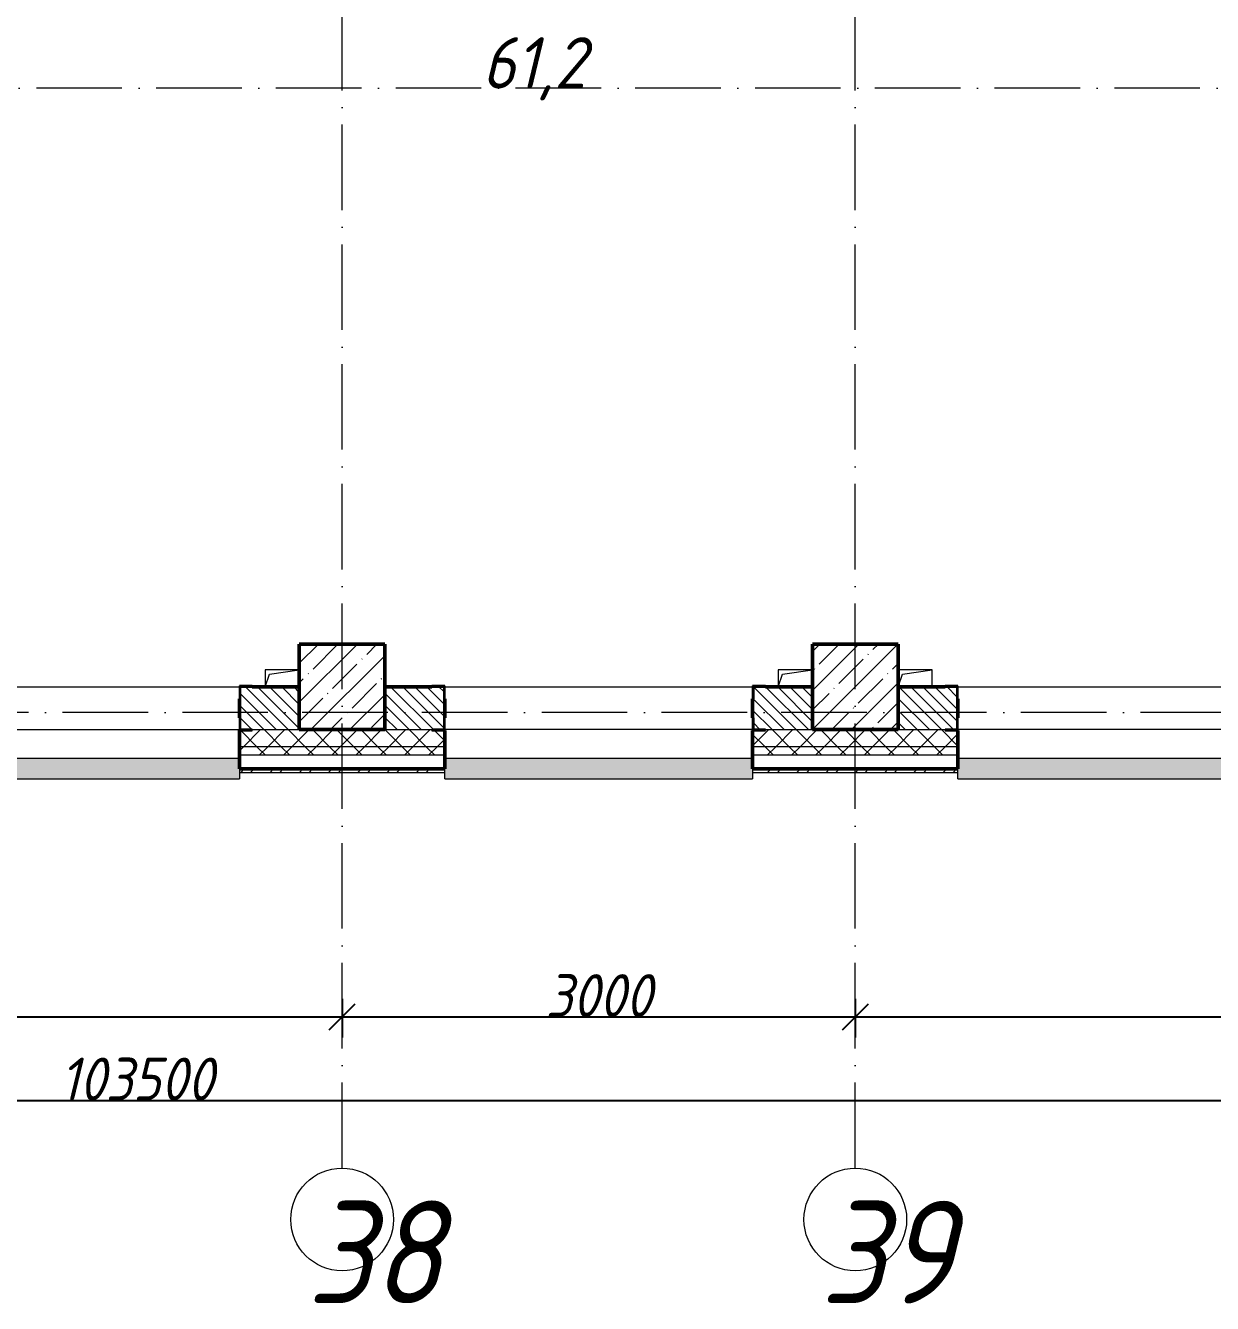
# Model space of a CAD drawing. Header units: millimetres. Extents: x -12989 to 629078, y -109036 to 555275.
# Drawn here: x 561763 to 568701, y 260618 to 268089 of the extents above; entities that cross this region are included whole.
import ezdxf

# ---------------------------------------------------------------- set-up
doc = ezdxf.new("R2010")
doc.units = ezdxf.units.MM
doc.linetypes.add('50_200_ШТРИХ_1Т_ш5_п1_п1_', pattern=[700, 500, -100, 0, -100])
for name, color, linetype, lineweight in [('A-____-____-DIMS', 7, 'Continuous', 9), ('A-GENM-____-MCUT', 7, 'Continuous', 25), ('A-GENM-____-OTLN', 7, 'Continuous', 9), ('A-GENM-____-OTLN-1', 7, 'Continuous', 25), ('A-GLAZ-____-OTLN', 7, 'Continuous', 9), ('A-WALL-____-MCUT-2', 7, 'Continuous', 50), ('A-WALL-____-MCUT-3', 7, 'Continuous', 9), ('A-WALL-____-OTLN', 7, 'Continuous', 9), ('A-WALL-____-PATT-1', 7, 'Continuous', 9), ('A-WALL-FNSH-MCUT-1', 7, 'Continuous', 9), ('S-COLS-____-MCUT', 7, 'Continuous', 50), ('S-COLS-____-OTLN', 7, 'Continuous', 9), ('S-GRID-____-IDEN', 7, 'Continuous', 9), ('S-GRID-____-OTLN-1', 7, '50_200_ШТРИХ_1Т_ш5_п1_п1_', 9)]:
    doc.layers.add(name, color=color, linetype=linetype, lineweight=lineweight)
doc.layers.add('A-AREA-IDEN-1', color=7, linetype='Continuous', lineweight=9, true_color=0xaaaaaa)
doc.layers.add('A-GLAZ-____-OTLN-1', color=7, linetype='Continuous', lineweight=9, true_color=0xc0c0c0)
doc.styles.add('ISOCPEUR_I', font='isocpeui.ttf', dxfattribs={"width": 0.9, "height": 2.5})
doc.styles.add('ISOCPEUR_I_9', font='isocpeui.ttf', dxfattribs={"width": 0.9, "height": 250})
doc.dimstyles.new('ISO-2_5_0_9К_БОЛЬШОЙ_ОСИ', dxfattribs={"dimscale": 304.8, "dimtxt": 248.995294, "dimasz": 0.492126, "dimexe": 0.393701, "dimexo": 0, "dimgap": 0, "dimtad": 1, "dimdec": 0, "dimzin": 0, "dimdsep": 46, "dimtxsty": 'ISOCPEUR_I_9', "dimblk1": 'OBLIQUE', "dimblk2": 'OBLIQUE', "dimsah": 1, "dimcen": 0.09, "dimdle": 0.393701, "dimazin": 0, "dimtfac": 1, "dimtdec": 4, "dimtix": 1, "dimtmove": 0, "dimatfit": 3, "dimfxl": 1, "dimtvp": 1, "dimtolj": 1, "dimtzin": 0, "dimarcsym": 2})
pattern_1 = [(135, (513013.31, 265891.49), (-35.35534, -35.35534), [])]
pattern_2 = [(45, (513013.31, 265891.49), (-70.71068, 70.71068), []), (135, (513013.31, 265891.49), (-70.71068, -70.71068), [])]

# ---------------------------------------------------------------- blocks, each defined once
blk = doc.blocks.new('BSC_Колонна _Прямоугольная - 500х500-V66-АР1_План отверстий 1 этажа в осях 1-64_А-ГГ')
at = {"layer": 'S-COLS-____-OTLN'}
h = blk.add_hatch(dxfattribs=at)
h.set_pattern_fill('FP_98', color=256, style=0, pattern_type=2)
h.set_pattern_definition([(45, (-50600, 1668.96), (-114.04925, 114.04925), []), (45, (-50485.95, 1668.96), (-114.04925, 114.04925), [201.613, -40.323, 3.353, -36.97])])
h.paths.add_polyline_path([(-250, -250), (250, -250), (250, 250), (-250, 250)], flags=0)
at = {"layer": 'S-COLS-____-MCUT'}
for p, q in [((250, 250), (-250, 250)), ((-250, 250), (-250, -250)), ((250, -250), (250, 250)), ((-250, -250), (250, -250))]:
    blk.add_line(p, q, dxfattribs=at)
blk = doc.blocks.new('BSC_Колонна _Прямоугольная - 500х500-V68-АР1_План отверстий 1 этажа в осях 1-64_А-ГГ')
at = {"layer": 'S-COLS-____-OTLN'}
h = blk.add_hatch(dxfattribs=at)
h.set_pattern_fill('FP_100', color=256, style=0, pattern_type=2)
h.set_pattern_definition([(45, (-53600, 1668.96), (-114.04925, 114.04925), []), (45, (-53485.95, 1668.96), (-114.04925, 114.04925), [201.613, -40.323, 3.353, -36.97])])
h.paths.add_polyline_path([(-250, -250), (250, -250), (250, 250), (-250, 250)], flags=0)
at = {"layer": 'S-COLS-____-MCUT'}
for p, q in [((250, 250), (-250, 250)), ((-250, 250), (-250, -250)), ((250, -250), (250, 250)), ((-250, -250), (250, -250))]:
    blk.add_line(p, q, dxfattribs=at)
blk = doc.blocks.new('Фахверк_СКБ_Уголок - 250_2700-27497298-АР1_План отверстий 1 этажа в осях 1-64_А-ГГ')
at = {"layer": 'A-GENM-____-MCUT'}
for p, q in [((200, 181), (125, 181)), ((125, 181), (125, 106)), ((131, 106), (131, 175)), ((131, 175), (200, 175)), ((200, 175), (200, 181)), ((125, 106), (131, 106)), ((131, -6), (125, -6)), ((125, -6), (125, -81)), ((131, -75), (131, -6)), ((125, -81), (200, -81)), ((200, -75), (131, -75)), ((200, -81), (200, -75))]:
    blk.add_line(p, q, dxfattribs=at)
blk = doc.blocks.new('AR_Отверстие прямоугольное _в плите_ - AR_Отверстие прямоугольное _в плите_-30511715-АР1_План отверстий 1 этажа в осях 1-64_А-ГГ')
at = {"layer": 'A-GENM-____-OTLN'}
for p, q in [((100, 50), (-100, 50)), ((-100, 50), (-100, -50)), ((-100, -50), (-75, 25)), ((-75, 25), (100, 50))]:
    blk.add_line(p, q, dxfattribs=at)
blk = doc.blocks.new('AR_Отверстие прямоугольное _в плите_ - AR_Отверстие прямоугольное _в плите_-V170-АР1_План отверстий 1 этажа в осях 1-64_А-ГГ')
at = {"layer": 'A-GENM-____-OTLN'}
for p, q in [((100, 50), (-100, 50)), ((-100, -50), (-75, 25)), ((-75, 25), (100, 50)), ((100, -50), (100, 50))]:
    blk.add_line(p, q, dxfattribs=at)
blk = doc.blocks.new('Отлив_СКБ - Отлив витража_120_НВФ-V210-АР1_План отверстий 1 этажа в осях 1-64_А-ГГ')
at = {"layer": 'A-GLAZ-____-OTLN-1'}
for points in [[(0, -2), (1800, -2), (1800, 0), (0, 0)], [(51.1, -120), (1800, -120), (1800, -2), (0, -2), (0, -120)]]:
    blk.add_hatch(color=256, dxfattribs=at).paths.add_polyline_path(points, flags=0)
at = {"layer": 'A-GLAZ-____-OTLN'}
for p, q in [((0, 0), (1800, 0)), ((1800, -2), (0, -2)), ((0, -120), (0, -83)), ((0, -120), (1800, -120)), ((1800, -83), (1800, -120))]:
    blk.add_line(p, q, dxfattribs=at)
blk = doc.blocks.new('Отлив_СКБ - Отлив витража_120_НВФ-31885687-АР1_План отверстий 1 этажа в осях 1-64_А-ГГ')
at = {"layer": 'A-GLAZ-____-OTLN-1'}
for points in [[(0, -2), (1800, -2), (1800, 0), (0, 0)], [(0, -120), (1800, -120), (1800, -2), (0, -2), (0, -83)]]:
    blk.add_hatch(color=256, dxfattribs=at).paths.add_polyline_path(points, flags=0)
at = {"layer": 'A-GLAZ-____-OTLN'}
for p, q in [((0, 0), (1800, 0)), ((1800, -2), (0, -2)), ((1800, -63), (1800, -120)), ((0, -120), (0, -83)), ((0, -120), (1800, -120))]:
    blk.add_line(p, q, dxfattribs=at)
blk = doc.blocks.new('Ось сетки - Круг_Ø6_00__ISO-2_5_0_9K_-25732049-АР1_План отверстий 1 этажа в осях 1-64_А-ГГ')
at = {"layer": 'S-GRID-____-IDEN'}
blk.add_circle((0, 0), 3, dxfattribs=at)
blk = doc.blocks.new('_Oblique')
at = {"color": 0, "linetype": 'ByBlock', "lineweight": -2}
blk.add_line((-0.5, -0.5), (0.5, 0.5), dxfattribs=at)
blk = doc.blocks.new('*D5747')
at = {"layer": 'A-____-____-DIMS', "color": 0, "lineweight": -2, "transparency": 16777216}
for p, q in [((557613.3, 262399), (557613.3, 262173)), ((563613.3, 262399), (563613.3, 262173)), ((557493.3, 262293), (563733.3, 262293))]:
    blk.add_line(p, q, dxfattribs=at)
at = {"layer": 'Defpoints', "color": 0, "transparency": 16777216}
for p in [(557613.3, 262399), (563613.3, 262399), (563613.3, 262293)]:
    blk.add_point(p, dxfattribs=at)
at = {"layer": 'A-____-____-DIMS', "color": 0, "lineweight": -2, "transparency": 16777216, "xscale": 150, "yscale": 150, "zscale": 150, "rotation": 180}
blk.add_blockref('_Oblique', (557613.3, 262293), dxfattribs=at)
at = {"layer": 'A-____-____-DIMS', "color": 0, "lineweight": -2, "transparency": 16777216, "xscale": 150, "yscale": 150, "zscale": 150}
blk.add_blockref('_Oblique', (563613.3, 262293), dxfattribs=at)
at = {"layer": 'A-____-____-DIMS', "color": 0, "transparency": 16777216, "insert": (560613.3, 262418), "char_height": 250, "width": 758.478, "attachment_point": 5, "style": 'ISOCPEUR_I_9'}
blk.add_mtext('\\A1;6000', dxfattribs=at)
blk = doc.blocks.new('*D5748')
at = {"layer": 'A-____-____-DIMS', "color": 0, "lineweight": -2, "transparency": 16777216}
for p, q in [((563613.3, 262399), (563613.3, 262173)), ((566613.3, 262399), (566613.3, 262173)), ((563493.3, 262293), (566733.3, 262293))]:
    blk.add_line(p, q, dxfattribs=at)
at = {"layer": 'Defpoints', "color": 0, "transparency": 16777216}
for p in [(563613.3, 262399), (566613.3, 262399), (566613.3, 262293)]:
    blk.add_point(p, dxfattribs=at)
at = {"layer": 'A-____-____-DIMS', "color": 0, "lineweight": -2, "transparency": 16777216, "xscale": 150, "yscale": 150, "zscale": 150, "rotation": 180}
blk.add_blockref('_Oblique', (563613.3, 262293), dxfattribs=at)
at = {"layer": 'A-____-____-DIMS', "color": 0, "lineweight": -2, "transparency": 16777216, "xscale": 150, "yscale": 150, "zscale": 150}
blk.add_blockref('_Oblique', (566613.3, 262293), dxfattribs=at)
at = {"layer": 'A-____-____-DIMS', "color": 0, "transparency": 16777216, "insert": (565113.3, 262418), "char_height": 250, "width": 758.478, "attachment_point": 5, "style": 'ISOCPEUR_I_9'}
blk.add_mtext('\\A1;3000', dxfattribs=at)
blk = doc.blocks.new('*D5749')
at = {"layer": 'A-____-____-DIMS', "color": 0, "lineweight": -2, "transparency": 16777216}
for p, q in [((566613.3, 262399), (566613.3, 262173)), ((572613.3, 262399), (572613.3, 262173)), ((566493.3, 262293), (572733.3, 262293))]:
    blk.add_line(p, q, dxfattribs=at)
at = {"layer": 'Defpoints', "color": 0, "transparency": 16777216}
for p in [(566613.3, 262399), (572613.3, 262399), (572613.3, 262293)]:
    blk.add_point(p, dxfattribs=at)
at = {"layer": 'A-____-____-DIMS', "color": 0, "lineweight": -2, "transparency": 16777216, "xscale": 150, "yscale": 150, "zscale": 150, "rotation": 180}
blk.add_blockref('_Oblique', (566613.3, 262293), dxfattribs=at)
at = {"layer": 'A-____-____-DIMS', "color": 0, "lineweight": -2, "transparency": 16777216, "xscale": 150, "yscale": 150, "zscale": 150}
blk.add_blockref('_Oblique', (572613.3, 262293), dxfattribs=at)
at = {"layer": 'A-____-____-DIMS', "color": 0, "transparency": 16777216, "insert": (569613.3, 262418), "char_height": 250, "width": 758.478, "attachment_point": 5, "style": 'ISOCPEUR_I_9'}
blk.add_mtext('\\A1;6000', dxfattribs=at)
blk = doc.blocks.new('*D5763')
at = {"layer": 'A-____-____-DIMS', "color": 0, "lineweight": -2, "transparency": 16777216}
for p, q in [((510663.3, 261910.8), (510663.3, 261684.8)), ((614163.3, 261910.8), (614163.3, 261684.8)), ((510543.3, 261804.8), (614283.3, 261804.8))]:
    blk.add_line(p, q, dxfattribs=at)
at = {"layer": 'Defpoints', "color": 0, "transparency": 16777216}
for p in [(510663.3, 261910.8), (614163.3, 261910.8), (614163.3, 261804.8)]:
    blk.add_point(p, dxfattribs=at)
at = {"layer": 'A-____-____-DIMS', "color": 0, "lineweight": -2, "transparency": 16777216, "xscale": 150, "yscale": 150, "zscale": 150, "rotation": 180}
blk.add_blockref('_Oblique', (510663.3, 261804.8), dxfattribs=at)
at = {"layer": 'A-____-____-DIMS', "color": 0, "lineweight": -2, "transparency": 16777216, "xscale": 150, "yscale": 150, "zscale": 150}
blk.add_blockref('_Oblique', (614163.3, 261804.8), dxfattribs=at)
at = {"layer": 'A-____-____-DIMS', "color": 0, "transparency": 16777216, "insert": (562413.3, 261929.8), "char_height": 250, "width": 1080.257, "attachment_point": 5, "style": 'ISOCPEUR_I_9'}
blk.add_mtext('\\A1;103500', dxfattribs=at)

msp = doc.modelspace()

# ---------------------------------------------------------------- hatches: boundary and pattern name
at = {"layer": 'A-WALL-____-PATT-1'}
h = msp.add_hatch(dxfattribs=at)
h.set_pattern_fill('FP_6', color=256, style=0, pattern_type=2)
h.set_pattern_definition(pattern_1)
h.paths.add_polyline_path([(563019.3109, 263972.5335), (563363.3109, 263972.5335), (563363.3109, 264222.5335), (563019.3109, 264222.5335), (563019.3109, 264153.5335), (563013.3109, 264153.5335), (563013.3109, 264041.5335), (563019.3109, 264041.5335), (563019.3109, 263976.8192)], flags=0)
h.paths.add_polyline_path([(560719.8966, 263972.5335), (561207.3109, 263972.5335), (561207.3109, 264041.5335), (561213.3109, 264041.5335), (561213.3109, 264153.5335), (561207.3109, 264153.5335), (561207.3109, 264222.5335), (560019.3109, 264222.5335), (560019.3109, 264153.5335), (560013.3109, 264153.5335), (560013.3109, 264041.5335), (560019.3109, 264041.5335), (560019.3109, 263972.5335), (560088.3109, 263972.5335)], flags=0)
h.paths.add_polyline_path([(557863.3109, 263972.5335), (558207.3109, 263972.5335), (558207.3109, 264041.5335), (558213.3109, 264041.5335), (558213.3109, 264153.5335), (558207.3109, 264153.5335), (558207.3109, 264222.5335), (557863.3109, 264222.5335)], flags=0)
h = msp.add_hatch(dxfattribs=at)
h.set_pattern_fill('FP_6', color=256, style=0, pattern_type=2)
h.set_pattern_definition(pattern_1)
h.paths.add_polyline_path([(566088.3109, 263972.5335), (566363.3109, 263972.5335), (566363.3109, 264222.5335), (566019.3109, 264222.5335), (566019.3109, 264153.5335), (566013.3109, 264153.5335), (566013.3109, 264041.5335), (566019.3109, 264041.5335), (566019.3109, 263972.5335), (566022.2894, 263972.5335)], flags=0)
h.paths.add_polyline_path([(564138.3109, 263972.5335), (564207.3109, 263972.5335), (564207.3109, 264041.5335), (564213.3109, 264041.5335), (564213.3109, 264153.5335), (564207.3109, 264153.5335), (564207.3109, 264222.5335), (563863.3109, 264222.5335), (563863.3109, 263972.5335)], flags=0)
h = msp.add_hatch(dxfattribs=at)
h.set_pattern_fill('FP_6', color=256, style=0, pattern_type=2)
h.set_pattern_definition(pattern_1)
h.paths.add_polyline_path([(572208.4145, 263972.5335), (572363.3109, 263972.5335), (572363.3109, 264222.5335), (572019.3109, 264222.5335), (572019.3109, 264153.5335), (572013.3109, 264153.5335), (572013.3109, 264041.5335), (572019.3109, 264041.5335), (572019.3109, 263972.5335), (572088.3109, 263972.5335)], flags=0)
h.paths.add_polyline_path([(569019.3109, 263972.5335), (570207.3109, 263972.5335), (570207.3109, 264041.5335), (570213.3109, 264041.5335), (570213.3109, 264153.5335), (570207.3109, 264153.5335), (570207.3109, 264222.5335), (569019.3109, 264222.5335), (569019.3109, 264153.5335), (569013.3109, 264153.5335), (569013.3109, 264041.5335), (569019.3109, 264041.5335), (569019.3109, 263977.5335)], flags=0)
h.paths.add_polyline_path([(567207.3109, 263972.5335), (567207.3109, 264041.5335), (567213.3109, 264041.5335), (567213.3109, 264153.5335), (567207.3109, 264153.5335), (567207.3109, 264222.5335), (566863.3109, 264222.5335), (566863.3109, 263972.5335), (567138.3109, 263972.5335)], flags=0)
h = msp.add_hatch(dxfattribs=at)
h.set_pattern_fill('FP_1', color=256, style=0, pattern_type=2)
h.set_pattern_definition(pattern_2)
h.paths.add_polyline_path([(613743.8252, 263872.5335), (614263.3109, 263872.5335), (614263.3109, 263972.5335), (605238.3109, 263972.5335), (605238.3109, 263966.5335), (605163.3109, 263966.5335), (605163.3109, 263872.5335), (611976.3609, 263872.5335)], flags=0)
h.paths.add_polyline_path([(603139.0395, 263872.5335), (603363.3109, 263872.5335), (603363.3109, 263966.5335), (603288.3109, 263966.5335), (603288.3109, 263972.5335), (598513.3109, 263972.5335), (598513.3109, 263872.5335), (602255.3073, 263872.5335)], flags=0)
h.paths.add_polyline_path([(597113.3109, 263872.5335), (597113.3109, 263972.5335), (596513.3109, 263972.5335), (596513.3109, 263872.5335)], flags=0)
h.paths.add_polyline_path([(594413.3109, 263872.5335), (594413.3109, 263972.5335), (593288.3109, 263972.5335), (593288.3109, 263966.5335), (593213.3109, 263966.5335), (593213.3109, 263872.5335), (594301.718, 263872.5335)], flags=0)
h.paths.add_polyline_path([(591413.3109, 263872.5335), (591413.3109, 263966.5335), (591338.3109, 263966.5335), (591338.3109, 263972.5335), (590288.3109, 263972.5335), (590288.3109, 263966.5335), (590213.3109, 263966.5335), (590213.3109, 263872.5335), (590766.7895, 263872.5335)], flags=0)
h.paths.add_polyline_path([(587288.3109, 263872.5335), (588413.3109, 263872.5335), (588413.3109, 263972.5335), (587288.3109, 263972.5335), (587288.3109, 263966.5335), (587213.3109, 263966.5335), (587213.3109, 263872.5335), (587231.8609, 263872.5335)], flags=0)
h.paths.add_polyline_path([(585413.3109, 263872.5335), (585413.3109, 263972.5335), (584088.3109, 263972.5335), (584088.3109, 263966.5335), (584013.3109, 263966.5335), (584013.3109, 263872.5335), (584580.6645, 263872.5335)], flags=0)
h.paths.add_polyline_path([(581929.468, 263872.5335), (582213.3109, 263872.5335), (582213.3109, 263966.5335), (582138.3109, 263966.5335), (582138.3109, 263972.5335), (581088.3109, 263972.5335), (581088.3109, 263966.5335), (581013.3109, 263966.5335), (581013.3109, 263872.5335), (581863.3109, 263872.5335)], flags=0)
h.paths.add_polyline_path([(575743.343, 263872.5335), (576213.3109, 263872.5335), (576213.3109, 263966.5335), (576138.3109, 263966.5335), (576138.3109, 263972.5335), (575088.3109, 263972.5335), (575088.3109, 263966.5335), (575013.3109, 263966.5335), (575013.3109, 263872.5335), (575363.3109, 263872.5335)], flags=0)
h.paths.add_polyline_path([(573213.3109, 263872.5335), (573213.3109, 263966.5335), (573138.3109, 263966.5335), (573138.3109, 263972.5335), (572088.3109, 263972.5335), (572088.3109, 263966.5335), (572013.3109, 263966.5335), (572013.3109, 263872.5335), (573092.1466, 263872.5335)], flags=0)
h.paths.add_polyline_path([(569557.218, 263872.5335), (570213.3109, 263872.5335), (570213.3109, 263966.5335), (570138.3109, 263966.5335), (570138.3109, 263972.5335), (569088.3109, 263972.5335), (569088.3109, 263966.5335), (569013.3109, 263966.5335), (569013.3109, 263872.5335), (569088.3109, 263872.5335)], flags=0)
h.paths.add_polyline_path([(566906.0216, 263872.5335), (567213.3109, 263872.5335), (567213.3109, 263966.5335), (567138.3109, 263966.5335), (567138.3109, 263972.5335), (566088.3109, 263972.5335), (566088.3109, 263966.5335), (566013.3109, 263966.5335), (566013.3109, 263872.5335), (566863.3109, 263872.5335)], flags=0)
h.paths.add_polyline_path([(563363.3109, 263872.5335), (564213.3109, 263872.5335), (564213.3109, 263966.5335), (564138.3109, 263966.5335), (564138.3109, 263972.5335), (563088.3109, 263972.5335), (563088.3109, 263966.5335), (563013.3109, 263966.5335), (563013.3109, 263872.5335), (563088.3109, 263872.5335)], flags=0)
h.paths.add_polyline_path([(561207.3109, 263872.5335), (561213.3109, 263872.5335), (561213.3109, 263966.5335), (561138.3109, 263966.5335), (561138.3109, 263972.5335), (560088.3109, 263972.5335), (560088.3109, 263966.5335), (560013.3109, 263966.5335), (560013.3109, 263872.5335), (561138.3109, 263872.5335)], flags=0)
h.paths.add_polyline_path([(558068.7002, 263872.5335), (558213.3109, 263872.5335), (558213.3109, 263966.5335), (558138.3109, 263966.5335), (558138.3109, 263972.5335), (557088.3109, 263972.5335), (557088.3109, 263966.5335), (557013.3109, 263966.5335), (557013.3109, 263872.5335), (557863.3109, 263872.5335)], flags=0)
h.paths.add_polyline_path([(555138.3109, 263872.5335), (555213.3109, 263872.5335), (555213.3109, 263966.5335), (555138.3109, 263966.5335), (555138.3109, 263972.5335), (554088.3109, 263972.5335), (554088.3109, 263966.5335), (554013.3109, 263966.5335), (554013.3109, 263872.5335), (554863.3109, 263872.5335)], flags=0)
h.paths.add_polyline_path([(551882.5751, 263872.5335), (552213.3109, 263872.5335), (552213.3109, 263966.5335), (552138.3109, 263966.5335), (552138.3109, 263972.5335), (551348.3109, 263972.5335), (551348.3109, 263872.5335), (551863.3109, 263872.5335)], flags=0)
h.paths.add_polyline_path([(551328.3109, 263872.5335), (551328.3109, 263972.5335), (550809.3109, 263972.5335), (550809.3109, 263872.5335), (550998.843, 263872.5335)], flags=0)
h.paths.add_polyline_path([(539510.3251, 263872.5335), (540013.3109, 263872.5335), (540013.3109, 263966.5335), (539938.3109, 263966.5335), (539938.3109, 263972.5335), (538809.3109, 263972.5335), (538809.3109, 263872.5335)], flags=0)
h.paths.add_polyline_path([(536938.3109, 263872.5335), (537013.3109, 263872.5335), (537013.3109, 263966.5335), (536938.3109, 263966.5335), (536938.3109, 263972.5335), (535888.3109, 263972.5335), (535888.3109, 263966.5335), (535813.3109, 263966.5335), (535813.3109, 263972.5335), (535809.3109, 263972.5335), (535809.3109, 263872.5335), (535975.3966, 263872.5335)], flags=0)
h.paths.add_polyline_path([(534013.3109, 263872.5335), (534013.3109, 263966.5335), (533938.3109, 263966.5335), (533938.3109, 263972.5335), (532809.3109, 263972.5335), (532809.3109, 263872.5335), (533324.2001, 263872.5335)], flags=0)
h.paths.add_polyline_path([(531013.3109, 263872.5335), (531013.3109, 263966.5335), (530938.3109, 263966.5335), (530938.3109, 263972.5335), (529809.3109, 263972.5335), (529809.3109, 263872.5335), (530673.0037, 263872.5335)], flags=0)
h.paths.add_polyline_path([(527413.3109, 263872.5335), (528013.3109, 263872.5335), (528013.3109, 263966.5335), (527938.3109, 263966.5335), (527938.3109, 263972.5335), (526888.3109, 263972.5335), (526888.3109, 263966.5335), (526813.3109, 263966.5335), (526813.3109, 263972.5335), (526809.3109, 263972.5335), (526809.3109, 263872.5335), (527138.0751, 263872.5335)], flags=0)
h.paths.add_polyline_path([(525807.3109, 263872.5335), (525813.3109, 263872.5335), (525813.3109, 263966.5335), (525738.3109, 263966.5335), (525738.3109, 263972.5335), (520488.3109, 263972.5335), (520488.3109, 263966.5335), (520413.3109, 263966.5335), (520413.3109, 263872.5335), (525738.3109, 263872.5335)], flags=0)
h.paths.add_polyline_path([(518300.7537, 263872.5335), (519417.3109, 263872.5335), (519417.3109, 263972.5335), (519413.3109, 263972.4447), (519413.3109, 263966.5335), (519338.3109, 263966.5335), (519338.3109, 263972.5335), (514913.3109, 263972.5335), (514913.3109, 263872.5335), (516533.2894, 263872.5335)], flags=0)
h.paths.add_polyline_path([(513513.3109, 263872.5335), (513513.3109, 263972.5335), (512913.3109, 263972.5335), (512913.3109, 263872.5335), (512998.3608, 263872.5335)], flags=0)
h.paths.add_polyline_path([(510563.3109, 263872.5335), (510813.3109, 263872.5335), (510813.3109, 263972.5335), (510563.3109, 263972.5335)], flags=0)
h = msp.add_hatch(dxfattribs=at)
h.set_pattern_fill('FP_1', color=256, style=0, pattern_type=2)
h.set_pattern_definition(pattern_2)
h.paths.add_polyline_path([(613743.8252, 263822.5335), (614363.3109, 263822.5335), (614363.3109, 263872.5335), (605163.3109, 263872.5335), (605163.3109, 263822.5335), (611976.3609, 263822.5335)], flags=0)
h.paths.add_polyline_path([(602255.3073, 263822.5335), (603363.3109, 263822.5335), (603363.3109, 263872.5335), (598513.3109, 263872.5335), (598513.3109, 263822.5335), (601371.5752, 263822.5335)], flags=0)
h.paths.add_polyline_path([(596513.3109, 263822.5335), (597113.3109, 263822.5335), (597113.3109, 263872.5335), (596513.3109, 263872.5335)], flags=0)
h.paths.add_polyline_path([(593213.3109, 263822.5335), (594413.3109, 263822.5335), (594413.3109, 263872.5335), (593213.3109, 263872.5335)], flags=0)
h.paths.add_polyline_path([(590766.7895, 263822.5335), (591413.3109, 263822.5335), (591413.3109, 263872.5335), (590213.3109, 263872.5335), (590213.3109, 263822.5335)], flags=0)
h.paths.add_polyline_path([(587231.8609, 263822.5335), (588413.3109, 263822.5335), (588413.3109, 263872.5335), (587213.3109, 263872.5335), (587213.3109, 263822.5335)], flags=0)
h.paths.add_polyline_path([(585413.3109, 263822.5335), (585413.3109, 263872.5335), (584013.3109, 263872.5335), (584013.3109, 263822.5335), (584580.6645, 263822.5335)], flags=0)
h.paths.add_polyline_path([(582213.3109, 263822.5335), (582213.3109, 263872.5335), (581013.3109, 263872.5335), (581013.3109, 263822.5335), (581929.468, 263822.5335)], flags=0)
h.paths.add_polyline_path([(575013.3109, 263822.5335), (576213.3109, 263822.5335), (576213.3109, 263872.5335), (575013.3109, 263872.5335)], flags=0)
h.paths.add_polyline_path([(573213.3109, 263822.5335), (573213.3109, 263872.5335), (572013.3109, 263872.5335), (572013.3109, 263822.5335), (573092.1466, 263822.5335)], flags=0)
h.paths.add_polyline_path([(569557.218, 263822.5335), (570213.3109, 263822.5335), (570213.3109, 263872.5335), (569013.3109, 263872.5335), (569013.3109, 263822.5335)], flags=0)
h.paths.add_polyline_path([(567213.3109, 263822.5335), (567213.3109, 263872.5335), (566013.3109, 263872.5335), (566013.3109, 263822.5335), (566906.0216, 263822.5335)], flags=0)
h.paths.add_polyline_path([(564213.3109, 263822.5335), (564213.3109, 263872.5335), (563013.3109, 263872.5335), (563013.3109, 263822.5335), (563371.093, 263822.5335)], flags=0)
h.paths.add_polyline_path([(561213.3109, 263822.5335), (561213.3109, 263872.5335), (560013.3109, 263872.5335), (560013.3109, 263822.5335), (560719.8966, 263822.5335)], flags=0)
h.paths.add_polyline_path([(557013.3109, 263822.5335), (558213.3109, 263822.5335), (558213.3109, 263872.5335), (557013.3109, 263872.5335)], flags=0)
h.paths.add_polyline_path([(554013.3109, 263822.5335), (555213.3109, 263822.5335), (555213.3109, 263872.5335), (554013.3109, 263872.5335)], flags=0)
h.paths.add_polyline_path([(551348.3109, 263822.5335), (552213.3109, 263822.5335), (552213.3109, 263872.5335), (551348.3109, 263872.5335)], flags=0)
h.paths.add_polyline_path([(550809.3109, 263822.5335), (551328.3109, 263822.5335), (551328.3109, 263872.5335), (550809.3109, 263872.5335)], flags=0)
h.paths.add_polyline_path([(539510.3251, 263822.5335), (540013.3109, 263822.5335), (540013.3109, 263872.5335), (538809.3109, 263872.5335), (538809.3109, 263822.5335)], flags=0)
h.paths.add_polyline_path([(535809.3109, 263822.5335), (537013.3109, 263822.5335), (537013.3109, 263872.5335), (535809.3109, 263872.5335)], flags=0)
h.paths.add_polyline_path([(532809.3109, 263822.5335), (534013.3109, 263822.5335), (534013.3109, 263872.5335), (532809.3109, 263872.5335)], flags=0)
h.paths.add_polyline_path([(531013.3109, 263822.5335), (531013.3109, 263872.5335), (529809.3109, 263872.5335), (529809.3109, 263822.5335), (530673.0037, 263822.5335)], flags=0)
h.paths.add_polyline_path([(528013.3109, 263822.5335), (528013.3109, 263872.5335), (526809.3109, 263872.5335), (526809.3109, 263822.5335), (527138.0751, 263822.5335)], flags=0)
h.paths.add_polyline_path([(525370.6108, 263822.5335), (525813.3109, 263822.5335), (525813.3109, 263872.5335), (520413.3109, 263872.5335), (520413.3109, 263822.5335), (523603.1465, 263822.5335)], flags=0)
h.paths.add_polyline_path([(518300.7537, 263822.5335), (519417.3109, 263822.5335), (519417.3109, 263872.5335), (514913.3109, 263872.5335), (514913.3109, 263822.5335), (516533.2894, 263822.5335)], flags=0)
h.paths.add_polyline_path([(513513.3109, 263822.5335), (513513.3109, 263872.5335), (512913.3109, 263872.5335), (512913.3109, 263822.5335), (512998.3608, 263822.5335)], flags=0)
h.paths.add_polyline_path([(510563.3109, 263822.5335), (510813.3109, 263822.5335), (510813.3109, 263872.5335), (510563.3109, 263872.5335)], flags=0)
h = msp.add_hatch(dxfattribs=at)
h.set_pattern_fill('FP_3', color=256, style=0, pattern_type=2)
h.set_pattern_definition([(45, (513013.31, 265891.49), (-85.53659, 85.53659), []), (45, (513070.34, 265891.49), (-85.53659, 85.53659), [])])
h.paths.add_polyline_path([(584580.6645, 263722.5335), (584878.3109, 263722.5335), (584878.3109, 263742.5335), (584014.3109, 263742.5335), (584014.3109, 263722.5335)], flags=0)
h.paths.add_polyline_path([(582214.3109, 263722.5335), (582214.3109, 263742.5335), (581013.3109, 263742.5335), (581013.3109, 263722.5335), (581929.468, 263722.5335)], flags=0)
h.paths.add_polyline_path([(575743.343, 263722.5335), (576213.3109, 263722.5335), (576213.3109, 263742.5335), (575013.3109, 263742.5335), (575013.3109, 263722.5335)], flags=0)
h.paths.add_polyline_path([(573213.3109, 263722.5335), (573213.3109, 263742.5335), (572013.3109, 263742.5335), (572013.3109, 263722.5335), (573092.1466, 263722.5335)], flags=0)
h.paths.add_polyline_path([(569557.218, 263722.5335), (570213.3109, 263722.5335), (570213.3109, 263742.5335), (569013.3109, 263742.5335), (569013.3109, 263722.5335)], flags=0)
h.paths.add_polyline_path([(566906.0216, 263722.5335), (567213.3109, 263722.5335), (567213.3109, 263742.5335), (566013.3109, 263742.5335), (566013.3109, 263722.5335), (566022.2894, 263722.5335)], flags=0)
h.paths.add_polyline_path([(564213.3109, 263722.5335), (564213.3109, 263742.5335), (563014.3109, 263742.5335), (563014.3109, 263722.5335), (563371.093, 263722.5335)], flags=0)
h.paths.add_polyline_path([(561214.3109, 263722.5335), (561214.3109, 263742.5335), (560013.3109, 263742.5335), (560013.3109, 263722.5335), (560719.8966, 263722.5335)], flags=0)
h.paths.add_polyline_path([(558068.7002, 263722.5335), (558213.3109, 263722.5335), (558213.3109, 263742.5335), (557014.3109, 263742.5335), (557014.3109, 263722.5335), (557184.968, 263722.5335)], flags=0)
h.paths.add_polyline_path([(555214.3109, 263722.5335), (555214.3109, 263742.5335), (554013.3109, 263742.5335), (554013.3109, 263722.5335), (554533.7716, 263722.5335)], flags=0)
h.paths.add_polyline_path([(551882.5751, 263722.5335), (552213.3109, 263722.5335), (552213.3109, 263742.5335), (551348.3109, 263742.5335), (551348.3109, 263722.5335), (551440.7091, 263722.5335)], flags=0)

# ---------------------------------------------------------------- linework, layer by layer
at = {"layer": 'A-WALL-____-MCUT-2'}
for p, q in [((563363.3109, 264222.5335), (563088.3109, 264222.5335)), ((564138.3109, 264222.5335), (563863.3109, 264222.5335)), ((566363.3109, 264222.5335), (566088.3109, 264222.5335)), ((567138.3109, 264222.5335), (566863.3109, 264222.5335)), ((563013.3109, 264153.5335), (563013.3109, 264041.5335)), ((564213.3109, 264041.5335), (564213.3109, 264153.5335)), ((566013.3109, 264153.5335), (566013.3109, 264041.5335)), ((567213.3109, 264041.5335), (567213.3109, 264153.5335)), ((563013.3109, 263966.5335), (563013.3109, 263742.5335)), ((564213.3109, 263742.5335), (564213.3109, 263966.5335)), ((566013.3109, 263966.5335), (566013.3109, 263742.5335)), ((567213.3109, 263742.5335), (567213.3109, 263966.5335)), ((563013.3109, 263742.5335), (564213.3109, 263742.5335)), ((566013.3109, 263742.5335), (567213.3109, 263742.5335))]:
    msp.add_line(p, q, dxfattribs=at)
at = {"layer": 'A-WALL-____-MCUT-3'}
for p, q in [((563088.3109, 263972.5335), (563363.3109, 263972.5335)), ((563863.3109, 263972.5335), (564138.3109, 263972.5335)), ((566088.3109, 263972.5335), (566363.3109, 263972.5335)), ((566863.3109, 263972.5335), (567138.3109, 263972.5335)), ((564213.3109, 263872.5335), (563013.3109, 263872.5335)), ((564213.3109, 263822.5335), (563013.3109, 263822.5335)), ((567213.3109, 263872.5335), (566013.3109, 263872.5335)), ((567213.3109, 263822.5335), (566013.3109, 263822.5335))]:
    msp.add_line(p, q, dxfattribs=at)
at = {"layer": 'A-WALL-____-OTLN'}
for p, q in [((561213.3109, 264222.5335), (563013.3109, 264222.5335)), ((564213.3109, 264222.5335), (566013.3109, 264222.5335)), ((567213.3109, 264222.5335), (569013.3109, 264222.5335)), ((561213.3109, 263972.5335), (563013.3109, 263972.5335)), ((566013.3109, 263972.5335), (564213.3109, 263972.5335)), ((569013.3109, 263972.5335), (567213.3109, 263972.5335))]:
    msp.add_line(p, q, dxfattribs=at)
at = {"layer": 'A-WALL-FNSH-MCUT-1'}
for p, q in [((563014.3109, 263742.5335), (563014.3109, 263722.5335)), ((564213.3109, 263722.5335), (564213.3109, 263742.5335)), ((566013.3109, 263742.5335), (566013.3109, 263722.5335)), ((567213.3109, 263722.5335), (567213.3109, 263742.5335)), ((567213.3109, 263742.5335), (567213.3109, 263742.5335)), ((563014.3109, 263722.5335), (564213.3109, 263722.5335)), ((566013.3109, 263722.5335), (567213.3109, 263722.5335))]:
    msp.add_line(p, q, dxfattribs=at)
at = {"layer": 'S-GRID-____-OTLN-1'}
for p, q in [((563613.3109, 261408.8852), (563613.3109, 276042.0309)), ((566613.3109, 261408.8852), (566613.3109, 276042.0309)), ((616934.3705, 267722.5335), (508344.5407, 267722.5335)), ((617087.7175, 264072.5335), (508344.5407, 264072.5335)), ((617087.7175, 264072.5335), (508344.5407, 264072.5335))]:
    msp.add_line(p, q, dxfattribs=at)

# ---------------------------------------------------------------- block references
at = {"layer": 'A-GENM-____-OTLN'}
for name, p in [('AR_Отверстие прямоугольное _в плите_ - AR_Отверстие прямоугольное _в плите_-30511715-АР1_План отверстий 1 этажа в осях 1-64_А-ГГ', (563263.3109, 264272.5335)), ('AR_Отверстие прямоугольное _в плите_ - AR_Отверстие прямоугольное _в плите_-30511715-АР1_План отверстий 1 этажа в осях 1-64_А-ГГ', (566263.3109, 264272.5335)), ('AR_Отверстие прямоугольное _в плите_ - AR_Отверстие прямоугольное _в плите_-V170-АР1_План отверстий 1 этажа в осях 1-64_А-ГГ', (566963.3109, 264272.5335))]:
    msp.add_blockref(name, p, dxfattribs=at)
at = {"layer": 'A-GENM-____-OTLN-1'}
for p in [(562888.3109, 264047.5335), (565888.3109, 264047.5335)]:
    msp.add_blockref('Фахверк_СКБ_Уголок - 250_2700-27497298-АР1_План отверстий 1 этажа в осях 1-64_А-ГГ', p, dxfattribs=at)
at = {"layer": 'A-GENM-____-OTLN-1', "rotation": 180}
for p in [(564338.3109, 264147.5335), (567338.3109, 264147.5335)]:
    msp.add_blockref('Фахверк_СКБ_Уголок - 250_2700-27497298-АР1_План отверстий 1 этажа в осях 1-64_А-ГГ', p, dxfattribs=at)
at = {"layer": 'A-GLAZ-____-OTLN'}
for name, p in [('Отлив_СКБ - Отлив витража_120_НВФ-31885687-АР1_План отверстий 1 этажа в осях 1-64_А-ГГ', (561213.3109, 263805.5335)), ('Отлив_СКБ - Отлив витража_120_НВФ-V210-АР1_План отверстий 1 этажа в осях 1-64_А-ГГ', (564213.3109, 263805.5335)), ('Отлив_СКБ - Отлив витража_120_НВФ-V210-АР1_План отверстий 1 этажа в осях 1-64_А-ГГ', (567213.3109, 263805.5335))]:
    msp.add_blockref(name, p, dxfattribs=at)
at = {"layer": 'S-COLS-____-OTLN'}
for name, p in [('BSC_Колонна _Прямоугольная - 500х500-V66-АР1_План отверстий 1 этажа в осях 1-64_А-ГГ', (563613.3109, 264222.5335)), ('BSC_Колонна _Прямоугольная - 500х500-V68-АР1_План отверстий 1 этажа в осях 1-64_А-ГГ', (566613.3109, 264222.5335))]:
    msp.add_blockref(name, p, dxfattribs=at)
at = {"layer": 'S-GRID-____-IDEN', "xscale": 99.99999999999993, "yscale": 99.99999999999993, "zscale": 99.99999999999993}
for p in [(563613.3109, 261108.8852), (566613.3109, 261108.8852)]:
    msp.add_blockref('Ось сетки - Круг_Ø6_00__ISO-2_5_0_9K_-25732049-АР1_План отверстий 1 этажа в осях 1-64_А-ГГ', p, dxfattribs=at)

# ---------------------------------------------------------------- texts
at = {"layer": 'A-AREA-IDEN-1', "insert": (564734.4341, 267651.2421), "char_height": 300, "width": 702, "attachment_point": 8, "line_spacing_factor": 1.139951, "style": 'ISOCPEUR_I'}
msp.add_mtext('\\pxqc,t8.46667,16.93333,25.4,33.86667,42.33333,50.8,59.26667,67.73333,76.2,84.66667,93.13333,101.6,110.06667,118.53333,127,135.46667,143.93333,152.4,160.86667,169.33333,177.8,186.26667,194.73333,203.2,211.66667,220.13333,228.6,237.06667,245.53333,254,262.46667,270.93333;{61,2}', dxfattribs=at)
at = {"layer": 'S-GRID-____-IDEN', "char_height": 600, "width": 404.0505, "attachment_point": 1, "style": 'ISOCPEUR_I'}
for s, insert in [('38', (563408.3826, 261217.6599)), ('39', (566408.3826, 261217.6599))]:
    msp.add_mtext(s, dxfattribs=dict(at, insert=insert))

# ---------------------------------------------------------------- dimensions: what is measured, and where the dimension line sits
at = {"layer": 'A-____-____-DIMS'}
for base, p1, p2, override, picture, middle in [((563613.3109, 262292.9686), (557613.3109, 262399.0346), (563613.3109, 262399.0346), {"dimpost": '<>', "dimfxl": 6000}, '*D5747', (560613.3109, 262417.9686)), ((566613.3109, 262292.9686), (563613.3109, 262399.0346), (566613.3109, 262399.0346), {"dimpost": '<>', "dimfxl": 3000}, '*D5748', (565113.3109, 262417.9686)), ((572613.3109, 262292.9686), (566613.3109, 262399.0346), (572613.3109, 262399.0346), {"dimpost": '<>', "dimfxl": 6000}, '*D5749', (569613.3109, 262417.9686)), ((614163.3109, 261804.7615), (510663.3109, 261910.8275), (614163.3109, 261910.8275), {"dimpost": '<>', "dimfxl": 103500}, '*D5763', (562413.3109, 261929.7615))]:
    dim = msp.add_linear_dim(base=base, p1=p1, p2=p2, dimstyle='ISO-2_5_0_9К_БОЛЬШОЙ_ОСИ', override=override, dxfattribs=at)
    dim.commit()
    dim.dimension.update_dxf_attribs({"geometry": picture, "text_midpoint": middle})

doc.saveas('drawing.dxf')
